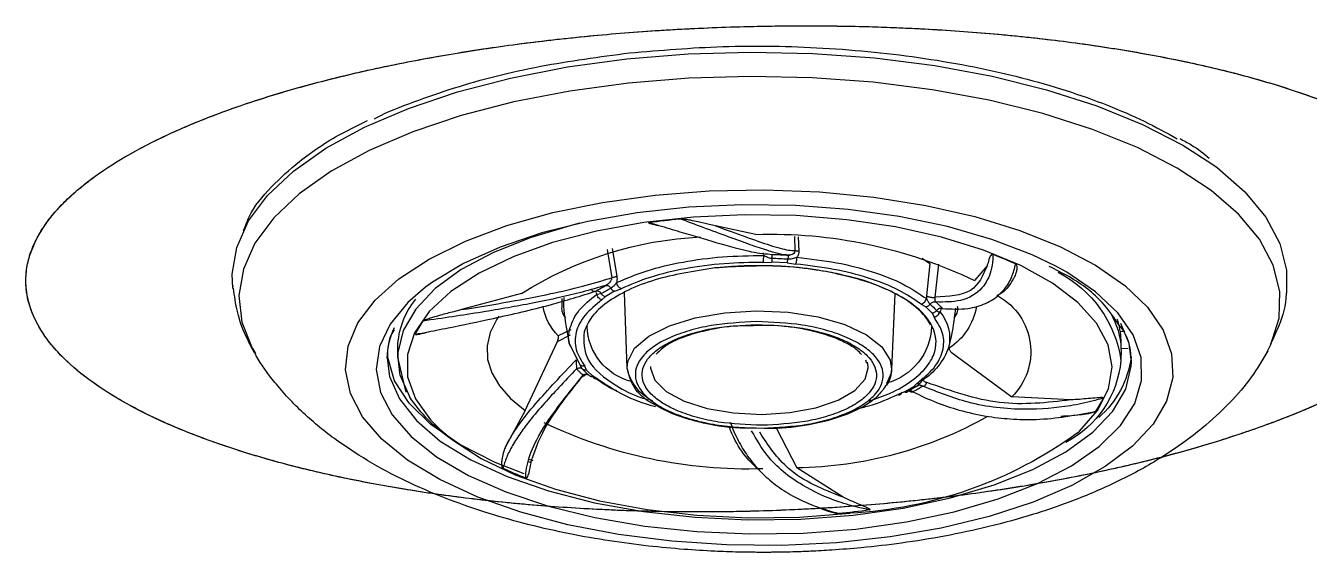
# Model space of a CAD drawing. Extents: x 956 to 1028, y 499 to 635.
# Drawn here: x 975.944 to 978.375, y 580.107 to 581.106 of the extents above; entities that cross this region are included whole.
import ezdxf

# ---------------------------------------------------------------- set-up
doc = ezdxf.new("R2010")
doc.units = 0
doc.header["$MEASUREMENT"] = 0
for name, color, linetype in [('1', 4, 'Continuous'), ('BDIM_CYAN', 4, 'Continuous'), ('DIM', 3, 'Continuous')]:
    doc.layers.add(name, color=color, linetype=linetype)

# ---------------------------------------------------------------- blocks, each defined once
blk = doc.blocks.new('MINI 2IN')
at = {"layer": 'BDIM_CYAN', "color": 3}
for p, q in [((-0.0102, -0.3457), (0.0663, -0.3294)), ((0.9605, -0.3389), (0.9562, -0.3283)), ((-0.0906, -0.3502), (-0.0918, -0.3775)), ((-0.0832, -0.3498), (-0.0843, -0.3764)), ((-0.072, -0.3856), (-0.0749, -0.3851)), ((-0.0239, -0.3809), (-0.0251, -0.3857)), ((0.262, -0.3725), (0.2534, -0.4249)), ((0.2715, -0.3743), (0.2628, -0.428)), ((-0.4483, -0.4052), (-0.4245, -0.4331)), ((-0.3566, -0.4019), (-0.3566, -0.402)), ((-0.3499, -0.465), (-0.3566, -0.402)), ((-0.3256, -0.391), (-0.34, -0.4011)), ((-0.34, -0.4011), (-0.3336, -0.4624)), ((-0.0695, -0.3996), (-0.0858, -0.402)), ((-0.0695, -0.3996), (-0.0401, -0.3981)), ((-0.0248, -0.3988), (-0.0401, -0.3981)), ((-0.2735, -0.4586), (-0.2673, -0.6014)), ((0.2337, -0.5991), (0.2386, -0.4558)), ((0.2578, -0.4536), (0.245, -0.4487)), ((0.2578, -0.4536), (0.2753, -0.4638)), ((0.2911, -0.4591), (0.2826, -0.4581)), ((0.2927, -0.455), (0.2911, -0.4591)), ((0.2956, -0.4541), (0.2957, -0.4542)), ((0.4336, -0.4577), (0.5473, -0.4884)), ((0.9804, -0.4481), (0.9801, -0.4431)), ((-0.3443, -0.495), (-0.3324, -0.4833)), ((-0.3336, -0.4624), (-0.3333, -0.4675)), ((-0.3232, -0.478), (-0.3324, -0.4833)), ((0.2813, -0.4699), (0.2753, -0.4638)), ((0.3576, -0.467), (0.3573, -0.4809)), ((-0.3443, -0.495), (-0.3478, -0.5023)), ((-0.7092, -0.5299), (-0.7002, -0.5304)), ((0.3404, -0.5266), (0.364, -0.5383)), ((-0.7016, -0.5467), (-0.7019, -0.563)), ((0.3246, -0.5891), (0.3411, -0.5568)), ((0.3657, -0.5486), (0.3412, -0.5362)), ((0.4268, -0.6799), (0.3657, -0.5486)), ((0.9392, -0.5704), (0.9463, -0.5575)), ((-0.7155, -0.5623), (-0.7019, -0.563)), ((-0.7019, -0.563), (-0.702, -0.5661)), ((-0.702, -0.5661), (-0.7019, -0.5848)), ((-0.3805, -0.5688), (-0.4952, -0.6535)), ((0.6605, -0.6105), (0.6682, -0.5786)), ((0.6682, -0.5784), (0.6648, -0.6085)), ((0.6682, -0.5784), (0.6681, -0.5597)), ((-0.2203, -0.5904), (-0.2183, -0.5843)), ((0.3103, -0.603), (0.2984, -0.6147)), ((0.3103, -0.603), (0.3138, -0.5958)), ((0.3227, -0.5931), (0.3211, -0.5965)), ((0.3228, -0.5931), (0.3221, -0.5934)), ((-0.3153, -0.6282), (-0.3093, -0.6342)), ((0.2891, -0.62), (0.2984, -0.6147)), ((0.6523, -0.6452), (0.6605, -0.6105)), ((-0.6071, -0.6597), (-0.4952, -0.6535)), ((-0.2918, -0.6444), (-0.3093, -0.6342)), ((-0.3012, -0.6424), (-0.3013, -0.6419)), ((-0.2987, -0.6433), (-0.2922, -0.6447)), ((-0.2918, -0.6444), (-0.279, -0.6493)), ((0.4268, -0.6799), (0.4641, -0.7484)), ((-0.0495, -0.7137), (-0.0876, -0.7884)), ((-0.0262, -0.7136), (-0.0078, -0.7134)), ((0.4114, -0.7751), (0.419, -0.7728)), ((0.421, -0.7765), (0.4154, -0.7783)), ((-0.1754, -0.8441), (-0.0876, -0.7884))]:
    blk.add_line(p, q, dxfattribs=at)
at = {"layer": 'BDIM_CYAN', "color": 3, "flags": 128}
for points in [[(0.2342, -0.0129), (0.118, -0.0035), (0, 0), (-0.1183, -0.0026), (-0.2352, -0.0111), (-0.349, -0.0256), (-0.4581, -0.0457), (-0.5611, -0.0713), (-0.6565, -0.1018), (-0.7428, -0.137), (-0.819, -0.1763), (-0.8743, -0.212)], [(0.9804, -0.4477), (0.9816, -0.4211), (0.9731, -0.3703), (0.9508, -0.3203), (0.9148, -0.2719), (0.8658, -0.2257), (0.8044, -0.1824), (0.7314, -0.1426), (0.6479, -0.1067), (0.5551, -0.0755), (0.4543, -0.0492), (0.3468, -0.0282), (0.2342, -0.0129)], [(-0.9763, -0.5737), (-0.986, -0.5543), (-1.0013, -0.5045), (-1.0027, -0.4542), (-0.9902, -0.4042), (-0.9642, -0.355), (-0.9248, -0.3075), (-0.8727, -0.2623), (-0.8086, -0.22), (-0.7334, -0.1812), (-0.6481, -0.1465), (-0.554, -0.1163), (-0.4523, -0.0911), (-0.3445, -0.0713), (-0.2322, -0.057), (-0.1168, -0.0485), (0, -0.046), (0.1165, -0.0494), (0.2311, -0.0587)], [(0.2311, -0.0587), (0.3423, -0.0738), (0.4484, -0.0945), (0.548, -0.1205), (0.6396, -0.1514), (0.722, -0.1867), (0.794, -0.2261), (0.8547, -0.2688), (0.9031, -0.3144), (0.9386, -0.3622), (0.9606, -0.4115), (0.969, -0.4617), (0.9634, -0.5119), (0.9442, -0.5616), (0.9406, -0.568)], [(-0.8743, -0.212), (-0.884, -0.2191), (-0.9368, -0.2649), (-0.9766, -0.3131), (-1.0031, -0.3628), (-1.0156, -0.4135), (-1.0153, -0.4569)], [(0.1808, -0.2711), (0.0779, -0.2631), (-0.0267, -0.261), (-0.1311, -0.265), (-0.2335, -0.2749), (-0.332, -0.2906), (-0.4249, -0.3118), (-0.5105, -0.3381), (-0.5872, -0.3691), (-0.6538, -0.4041), (-0.7091, -0.4426), (-0.752, -0.4839), (-0.7817, -0.5273), (-0.7978, -0.5719), (-0.8, -0.617), (-0.7882, -0.6617), (-0.7626, -0.7053), (-0.7237, -0.747), (-0.6722, -0.7861), (-0.609, -0.8218), (-0.5353, -0.8535), (-0.4523, -0.8807), (-0.3615, -0.9028), (-0.2645, -0.9195), (-0.1632, -0.9305), (-0.0592, -0.9356), (0.0455, -0.9346), (0.1491, -0.9276), (0.2498, -0.9148), (0.3457, -0.8963), (0.4351, -0.8725), (0.5165, -0.8438), (0.5883, -0.8107), (0.6494, -0.7739), (0.6986, -0.7339), (0.735, -0.6915), (0.7579, -0.6474), (0.7671, -0.6025), (0.7623, -0.5574), (0.7435, -0.5132), (0.7112, -0.4704), (0.666, -0.4299), (0.6085, -0.3925), (0.5399, -0.3587), (0.4613, -0.3291), (0.3742, -0.3044), (0.2801, -0.285), (0.1808, -0.2711)], [(-0.5787, -0.4062), (-0.5335, -0.3843), (-0.4575, -0.3552), (-0.373, -0.3309), (-0.2816, -0.3118), (-0.185, -0.2984), (-0.0851, -0.2909), (0.0161, -0.2895), (0.1166, -0.2941), (0.2146, -0.3047), (0.308, -0.3211), (0.3952, -0.3429), (0.4743, -0.3698), (0.5439, -0.4012), (0.6025, -0.4365), (0.6154, -0.4459)], [(-0.6191, -0.7226), (-0.6232, -0.7189), (-0.6576, -0.6797), (-0.6783, -0.6388), (-0.685, -0.5969), (-0.6774, -0.555), (-0.6557, -0.514), (-0.6204, -0.4747), (-0.5722, -0.438), (-0.5122, -0.4047), (-0.4416, -0.3754), (-0.362, -0.3509), (-0.275, -0.3315), (-0.1825, -0.3178), (-0.0865, -0.31), (0.011, -0.3083), (0.1079, -0.3128), (0.2021, -0.3233), (0.2917, -0.3395), (0.3747, -0.3613), (0.4494, -0.388), (0.5141, -0.4192), (0.5676, -0.4541), (0.6085, -0.492), (0.6362, -0.5322), (0.6499, -0.5737), (0.6494, -0.6157), (0.6347, -0.6573), (0.6061, -0.6975), (0.5892, -0.7147)], [(0.324, -0.3246), (0.3355, -0.3274), (0.4155, -0.3513), (0.4867, -0.3798), (0.5477, -0.4125), (0.5972, -0.4486), (0.6342, -0.4874), (0.6579, -0.5281), (0.6679, -0.5699), (0.6682, -0.5784)], [(-0.1996, -0.9045), (-0.2955, -0.891), (-0.386, -0.8718), (-0.4694, -0.8474), (-0.5439, -0.8182), (-0.6081, -0.7848), (-0.6609, -0.7478), (-0.7011, -0.708), (-0.728, -0.6661), (-0.7411, -0.6229), (-0.74, -0.5793), (-0.7249, -0.5362), (-0.696, -0.4943), (-0.6539, -0.4545), (-0.5993, -0.4176), (-0.5787, -0.4062)], [(0.6154, -0.4459), (0.6491, -0.475), (0.6827, -0.516), (0.7028, -0.5586), (0.7088, -0.6021), (0.7007, -0.6455), (0.6786, -0.6881), (0.643, -0.729), (0.5946, -0.7675), (0.5342, -0.8027), (0.4632, -0.834), (0.3827, -0.8608), (0.2946, -0.8825), (0.2003, -0.8988), (0.1018, -0.9092), (0.0011, -0.9137), (-0.1001, -0.9121), (-0.1996, -0.9045)], [(0.3535, -0.4838), (0.3538, -0.4784), (0.3527, -0.4651)], [(0.2337, -0.5991), (0.2325, -0.587), (0.2194, -0.5616), (0.1926, -0.5385), (0.1535, -0.5188), (0.1046, -0.5037), (0.0486, -0.4942), (-0.0111, -0.4907), (-0.0712, -0.4934), (-0.1282, -0.5023), (-0.1786, -0.5168), (-0.2197, -0.536), (-0.249, -0.5589), (-0.2647, -0.584), (-0.2673, -0.6014)], [(0.4765, -0.5006), (0.4806, -0.5066), (0.4932, -0.5316), (0.499, -0.5571), (0.498, -0.5827), (0.4901, -0.6081), (0.4755, -0.633), (0.4543, -0.6571), (0.4268, -0.6799)], [(-0.7216, -0.5871), (-0.7172, -0.5526), (-0.7016, -0.5148)], [(0.6879, -0.5806), (0.6835, -0.6151), (0.6651, -0.6577), (0.6329, -0.6988), (0.5875, -0.7376), (0.5298, -0.7732), (0.4609, -0.805), (0.3823, -0.8323), (0.2956, -0.8545), (0.2025, -0.8713), (0.105, -0.8821), (0.0049, -0.8869), (-0.0955, -0.8856), (-0.1944, -0.8781), (-0.2896, -0.8646), (-0.3793, -0.8453), (-0.4616, -0.8208), (-0.5349, -0.7914), (-0.5976, -0.7578), (-0.6485, -0.7207), (-0.6866, -0.6808), (-0.711, -0.6389), (-0.7212, -0.5959), (-0.7216, -0.5871)], [(0.4288, -0.7997), (0.4836, -0.7781), (0.5505, -0.7442), (0.6052, -0.7065), (0.6468, -0.6659), (0.6742, -0.6231), (0.6869, -0.5792), (0.6875, -0.5719)], [(-0.2673, -0.6014), (-0.2661, -0.61), (-0.2578, -0.6288)], [(-0.223, -0.5985), (-0.223, -0.597), (-0.2215, -0.5882)], [(0.1894, -0.5965), (0.1894, -0.5995), (0.1812, -0.6224), (0.1595, -0.6437), (0.1257, -0.6619), (0.0823, -0.6757), (0.0321, -0.6843), (-0.0214, -0.687), (-0.0746, -0.6837), (-0.1239, -0.6745), (-0.1659, -0.6601), (-0.1977, -0.6416), (-0.2171, -0.62), (-0.223, -0.5985)], [(0.6648, -0.6085), (0.6639, -0.612), (0.6461, -0.6534)], [(0.5892, -0.7147), (0.5643, -0.7356), (0.51, -0.7707), (0.4446, -0.8021), (0.3693, -0.8291), (0.2858, -0.8511), (0.1958, -0.8677), (0.1013, -0.8784), (0.0043, -0.8832), (-0.0932, -0.8818), (-0.189, -0.8743)]]:
    blk.add_lwpolyline(points, dxfattribs=at)
at = {"layer": 'BDIM_CYAN', "color": 3}
for centre, radius, start, end in [((-0.0007, -1.7166), 1.4069, 82.1214, 84.5063), ((-0.0392, -1.2344), 0.8891, 88.1322, 115.6833), ((0.0602, -1.0495), 0.6998, 57.7508, 87.181), ((-0.1979, -1.0605), 0.7258, 111.1105, 114.8186), ((-0.0142, -1.2357), 0.8525, 91.838, 93.9301), ((-0.0142, -1.216), 0.8256, 91.838, 93.9301), ((-0.4798, -0.6171), 0.2245, 117.3099, 171.7189), ((0.1386, -0.6837), 0.2677, 57.4654, 61.8992), ((0.1437, -0.6862), 0.2764, 57.4654, 61.8992), ((-0.4109, -0.5678), 0.1202, 119.306, 225.4849), ((-0.313, -0.4633), 0.1167, 190.1277, 236.7176), ((-0.2482, -0.5914), 0.1561, 131.136, 137.6268), ((-0.2409, -0.5919), 0.1511, 131.136, 137.6268), ((0.2916, -0.4655), 0.1027, 314.8561, 350.7483), ((0.5164, -0.5645), 0.1518, 1.8135, 39.1893), ((-0.5598, -0.5675), 0.1422, 149.6293, 178.1601), ((-0.5682, -0.5498), 0.1334, 160.7338, 178.6653), ((-0.3028, -0.542), 0.0746, 138.5277, 194.1301), ((0.477, -0.6117), 0.1753, 25.9015, 35.466), ((-0.2287, -0.517), 0.1144, 181.5651, 255.5203), ((0.1975, -0.5164), 0.112, 284.8336, 358.1142), ((0.5471, -0.5823), 0.1408, 0.716, 25.1961), ((-0.5369, -0.5534), 0.1861, 187.7313, 228.704), ((-0.2627, -0.5213), 0.119, 199.0793, 238.3342), ((-0.507, -0.5667), 0.1957, 185.2777, 242.4136), ((0.1467, -0.5816), 0.0888, 295.3042, 348.6126), ((0.2102, -0.5022), 0.1465, 312.8315, 317.6849), ((0.2141, -0.4953), 0.1561, 311.1369, 317.6263), ((0.198, -0.4893), 0.1642, 311.2498, 312.894), ((-0.5106, -0.5795), 0.1753, 205.9015, 215.466), ((-0.1777, -0.4006), 0.2764, 237.4654, 241.8992), ((-0.1727, -0.4071), 0.2677, 237.4654, 241.8992), ((0.3995, -0.4895), 0.2961, 304.0794, 326.3967), ((-0.0787, -0.0343), 0.7541, 240.5589, 269.3221), ((0.0054, 0.0984), 0.8891, 268.1322, 295.6833), ((-0.1478, -0.0721), 0.8033, 234.0746, 267.0571), ((0.1644, -0.1307), 0.7257, 291.1104, 294.819), ((-0.0329, 0.5253), 1.4069, 262.1214, 264.5065)]:
    blk.add_arc(centre, radius, start, end, dxfattribs=at)
for points, knots in [([(0.2291, -0.0014), (0.1705, 0.0035), (0.0498, 0.0137), (-0.1076, 0.0106), (-0.235, 0.0007), (-0.3634, -0.0154), (-0.5171, -0.046), (-0.6528, -0.0897), (-0.7475, -0.1305), (-0.788, -0.1531), (-0.8083, -0.1644)], [0, 0, 0, 0, 0.1532463, 0.3156719, 0.4003608, 0.4850674, 0.6578359, 0.8306045, 0.9152934, 1, 1, 1, 1]), ([(0.7121, -0.1268), (0.7106, -0.1259), (0.6898, -0.1137), (0.6376, -0.0943), (0.5388, -0.0591), (0.4034, -0.0247), (0.2861, -0.009), (0.2291, -0.0014)], [0, 0, 0, 0, 0.01298, 0.185306, 0.357668, 0.688173, 1, 1, 1, 1]), ([(0.9562, -0.3283), (0.9541, -0.3229), (0.9446, -0.2977), (0.9103, -0.2567), (0.8528, -0.2037), (0.7911, -0.1615), (0.7422, -0.1381), (0.7252, -0.13)], [0, 0, 0, 0, 0.071102, 0.331617, 0.569257, 0.850607, 1, 1, 1, 1]), ([(-0.8132, -0.1639), (-0.8206, -0.1677), (-0.8423, -0.1791), (-0.8583, -0.1923), (-0.8689, -0.2009)], [0, 0, 0, 0, 0.34367, 1, 1, 1, 1]), ([(0.0663, -0.3294), (0.0702, -0.3285), (0.0807, -0.326), (0.0966, -0.3225), (0.1117, -0.3193), (0.1228, -0.3174), (0.1296, -0.316), (0.1336, -0.3161), (0.134, -0.3161)], [0, 0, 0, 0, 0.191782, 0.518998, 0.728969, 0.85611, 0.98384, 1, 1, 1, 1]), ([(0.0663, -0.3294), (0.0464, -0.3367), (0.0069, -0.3511), (-0.0317, -0.3648), (-0.0567, -0.3722), (-0.0725, -0.3759), (-0.0804, -0.3762), (-0.0843, -0.3764)], [0, 0, 0, 0, 0.284599, 0.565427, 0.713522, 0.857932, 1, 1, 1, 1]), ([(-0.0726, -0.3852), (-0.067, -0.3846), (-0.0561, -0.3835), (-0.032, -0.3765), (-0.0003, -0.3656), (0.0409, -0.3505), (0.0863, -0.3337), (0.1189, -0.3217), (0.134, -0.3161)], [0, 0, 0, 0, 0.154219, 0.301464, 0.47799, 0.661716, 0.843633, 1, 1, 1, 1]), ([(0.1922, -0.323), (0.1914, -0.3232), (0.1894, -0.3238), (0.1832, -0.3257), (0.1641, -0.3315), (0.1216, -0.3444), (0.0583, -0.3631), (-0.0027, -0.3802), (-0.0294, -0.3826), (-0.0415, -0.3836)], [0, 0, 0, 0, 0.007324, 0.019564, 0.058649, 0.192116, 0.441769, 0.746986, 1, 1, 1, 1]), ([(0.1922, -0.323), (0.1923, -0.323), (0.1925, -0.323), (0.1928, -0.3231), (0.193, -0.3232), (0.193, -0.3234), (0.1927, -0.3238), (0.1904, -0.3249), (0.183, -0.327), (0.1757, -0.3285), (0.1708, -0.3295)], [0, 0, 0, 0, 0.011819, 0.023754, 0.034559, 0.046367, 0.066558, 0.129614, 0.419573, 1, 1, 1, 1]), ([(-0.4593, -0.3835), (-0.4592, -0.3834), (-0.459, -0.3834), (-0.4587, -0.3833), (-0.4583, -0.3833), (-0.4579, -0.3834), (-0.4572, -0.3836), (-0.4556, -0.3849), (-0.4527, -0.3905), (-0.4506, -0.3977), (-0.4489, -0.4033), (-0.4483, -0.4052)], [0, 0, 0, 0, 0.0055006, 0.0110552, 0.016084, 0.0215799, 0.030977, 0.0603237, 0.1952739, 0.7306037, 1, 1, 1, 1]), ([(-0.4593, -0.3835), (-0.4593, -0.3839), (-0.4593, -0.385), (-0.4593, -0.3884), (-0.4588, -0.3988), (-0.4552, -0.4212), (-0.4395, -0.4514), (-0.4035, -0.4743), (-0.3673, -0.474), (-0.3508, -0.4739)], [0, 0, 0, 0, 0.007325, 0.019566, 0.05865, 0.192116, 0.441769, 0.746986, 1, 1, 1, 1]), ([(-0.0881, -0.389), (-0.1135, -0.392), (-0.1642, -0.398), (-0.2321, -0.4158), (-0.2912, -0.4387), (-0.3192, -0.4579), (-0.3333, -0.4675)], [0, 0, 0, 0, 0.25, 0.5, 0.75, 1, 1, 1, 1]), ([(-0.0918, -0.3775), (-0.0909, -0.3775), (-0.0892, -0.3775), (-0.087, -0.3773), (-0.0852, -0.3769), (-0.0846, -0.3766), (-0.0843, -0.3764)], [0, 0, 0, 0, 0.245337, 0.5, 0.754663, 1, 1, 1, 1]), ([(-0.0918, -0.3775), (-0.0917, -0.3794), (-0.0915, -0.3836), (-0.0893, -0.3871), (-0.0881, -0.389)], [0, 0, 0, 0, 0.459104, 1, 1, 1, 1]), ([(-0.0708, -0.3923), (-0.0738, -0.3921), (-0.0798, -0.3919), (-0.0853, -0.3899), (-0.0881, -0.389)], [0, 0, 0, 0, 0.490746, 1, 1, 1, 1]), ([(-0.0843, -0.3764), (-0.0842, -0.3771), (-0.0841, -0.3784), (-0.083, -0.3807), (-0.0807, -0.3832), (-0.0769, -0.385), (-0.074, -0.3852), (-0.0726, -0.3852)], [0, 0, 0, 0, 0.111418, 0.230072, 0.482003, 0.743082, 1, 1, 1, 1]), ([(-0.0251, -0.3857), (-0.0271, -0.3866), (-0.0305, -0.3882), (-0.0357, -0.3903), (-0.039, -0.3906), (-0.0407, -0.3907)], [0, 0, 0, 0, 0.40286, 0.687897, 1, 1, 1, 1]), ([(0.2535, -0.4372), (0.235, -0.4293), (0.1979, -0.4135), (0.1287, -0.3972), (0.0535, -0.3868), (0.0011, -0.3861), (-0.0251, -0.3857)], [0, 0, 0, 0, 0.25, 0.5, 0.75, 1, 1, 1, 1]), ([(-0.6957, -0.5139), (-0.6869, -0.5008), (-0.6665, -0.4704), (-0.6204, -0.4336), (-0.5785, -0.4127), (-0.5656, -0.4063)], [0, 0, 0, 0, 0.34174, 0.798412, 1, 1, 1, 1]), ([(-0.4977, -0.4304), (-0.4988, -0.4288), (-0.5017, -0.4245), (-0.5042, -0.4177), (-0.5054, -0.4111), (-0.5049, -0.4064), (-0.5049, -0.4033), (-0.5028, -0.402), (-0.5026, -0.4018)], [0, 0, 0, 0, 0.191797, 0.519052, 0.729035, 0.856173, 0.983899, 1, 1, 1, 1]), ([(-0.3635, -0.4862), (-0.3802, -0.4872), (-0.4037, -0.4886), (-0.4297, -0.4827), (-0.4455, -0.477), (-0.4637, -0.4671), (-0.4815, -0.451), (-0.4957, -0.4281), (-0.5004, -0.4103), (-0.5026, -0.4018)], [0, 0, 0, 0, 0.229238, 0.322198, 0.414546, 0.50635, 0.67863, 0.847274, 1, 1, 1, 1]), ([(-0.4483, -0.4052), (-0.4405, -0.4235), (-0.4248, -0.4606), (-0.375, -0.4635), (-0.3499, -0.465)], [0, 0, 0, 0, 0.495173, 1, 1, 1, 1]), ([(-0.3232, -0.478), (-0.3098, -0.4688), (-0.2826, -0.4502), (-0.2253, -0.4279), (-0.1592, -0.4107), (-0.1101, -0.4049), (-0.0858, -0.402)], [0, 0, 0, 0, 0.2470114, 0.5, 0.7529886, 1, 1, 1, 1]), ([(-0.1734, -0.4228), (-0.1571, -0.4193), (-0.1206, -0.4113), (-0.0387, -0.403), (0.0255, -0.4068), (0.0673, -0.4093)], [0, 0, 0, 0, 0.220848, 0.4935038, 1, 1, 1, 1]), ([(-0.1734, -0.4227), (-0.1716, -0.4222), (-0.1576, -0.4184), (-0.1319, -0.4142), (-0.1007, -0.4098), (-0.0771, -0.4076), (-0.06, -0.4064), (-0.0477, -0.4058), (-0.0341, -0.4053), (-0.0245, -0.4052), (-0.0177, -0.4051)], [0, 0, 0, 0, 0.040062, 0.30443, 0.501937, 0.645566, 0.748575, 0.821934, 0.873992, 1, 1, 1, 1]), ([(-0.0248, -0.3988), (0.0002, -0.3992), (0.051, -0.3998), (0.1241, -0.4099), (0.1914, -0.4258), (0.2272, -0.4411), (0.245, -0.4487)], [0, 0, 0, 0, 0.247011, 0.5, 0.752989, 1, 1, 1, 1]), ([(-0.0177, -0.4051), (-0.0096, -0.4052), (0.0058, -0.4053), (0.0309, -0.4063), (0.0477, -0.4077), (0.0572, -0.4086)], [0, 0, 0, 0, 0.321146, 0.61203, 1, 1, 1, 1]), ([(0.0673, -0.4093), (0.1069, -0.4156), (0.1678, -0.4252), (0.2328, -0.4508), (0.2735, -0.4745), (0.3029, -0.5014), (0.3111, -0.5207), (0.3151, -0.5302)], [0, 0, 0, 0, 0.3148498, 0.4843389, 0.6574249, 0.8305108, 1, 1, 1, 1]), ([(-0.4977, -0.4304), (-0.4917, -0.4405), (-0.484, -0.4534), (-0.4697, -0.4605), (-0.4666, -0.4621)], [0, 0, 0, 0, 0.785149, 1, 1, 1, 1]), ([(-0.2249, -0.662), (-0.2387, -0.6572), (-0.2702, -0.646), (-0.3075, -0.6235), (-0.3363, -0.5967), (-0.3557, -0.5599), (-0.3486, -0.5132), (-0.3021, -0.4705), (-0.2428, -0.4426), (-0.2032, -0.4286), (-0.1778, -0.4237), (-0.1734, -0.4228)], [0, 0, 0, 0, 0.081146, 0.185521, 0.289897, 0.392103, 0.581966, 0.771829, 0.874035, 0.978411, 1, 1, 1, 1]), ([(-0.3414, -0.5176), (-0.3392, -0.5136), (-0.334, -0.5042), (-0.3191, -0.488), (-0.2957, -0.4697), (-0.2618, -0.4509), (-0.2195, -0.4342), (-0.1873, -0.4262), (-0.1734, -0.4227)], [0, 0, 0, 0, 0.112803, 0.270618, 0.415988, 0.619279, 0.835157, 1, 1, 1, 1]), ([(0.2534, -0.4249), (0.2531, -0.4267), (0.2524, -0.4307), (0.2531, -0.435), (0.2535, -0.4372)], [0, 0, 0, 0, 0.459354, 1, 1, 1, 1]), ([(0.2534, -0.4249), (0.254, -0.4252), (0.2552, -0.426), (0.2577, -0.4269), (0.2603, -0.4276), (0.262, -0.4278), (0.2628, -0.428)], [0, 0, 0, 0, 0.245337, 0.5, 0.754663, 1, 1, 1, 1]), ([(0.2647, -0.4476), (0.2625, -0.446), (0.2586, -0.4432), (0.2551, -0.439), (0.2535, -0.4372)], [0, 0, 0, 0, 0.571403, 1, 1, 1, 1]), ([(0.5473, -0.4884), (0.5168, -0.4835), (0.4609, -0.4744), (0.3832, -0.4595), (0.3183, -0.4447), (0.2811, -0.4335), (0.2628, -0.428)], [0, 0, 0, 0, 0.317509, 0.5834805, 0.7948327, 1, 1, 1, 1]), ([(0.2628, -0.428), (0.2629, -0.4286), (0.263, -0.43), (0.2641, -0.4329), (0.2663, -0.4364), (0.2698, -0.4401), (0.2725, -0.4416), (0.2739, -0.4424)], [0, 0, 0, 0, 0.111469, 0.230184, 0.482261, 0.743373, 1, 1, 1, 1]), ([(-1.0151, -0.4569), (-1.0151, -0.4574), (-1.0145, -0.4791), (-1.0048, -0.5129), (-0.9903, -0.5432), (-0.9848, -0.5545)], [0, 0, 0, 0, 0.016619, 0.632672, 1, 1, 1, 1]), ([(0.2739, -0.4424), (0.2887, -0.4467), (0.3172, -0.4551), (0.364, -0.4662), (0.4111, -0.476), (0.4602, -0.485), (0.5307, -0.4969), (0.583, -0.5046), (0.6198, -0.51)], [0, 0, 0, 0, 0.135552, 0.260798, 0.405842, 0.535564, 0.673856, 1, 1, 1, 1]), ([(0.2826, -0.4581), (0.2833, -0.4572), (0.2847, -0.4554), (0.2874, -0.4537), (0.29, -0.4529), (0.2916, -0.4531), (0.2923, -0.4532)], [0, 0, 0, 0, 0.266689, 0.531115, 0.778754, 1, 1, 1, 1]), ([(0.3411, -0.5568), (0.3412, -0.5566), (0.347, -0.5453), (0.3427, -0.5222), (0.3279, -0.489), (0.3034, -0.469), (0.2911, -0.4591)], [0, 0, 0, 0, 0.0073413, 0.3382277, 0.6691139, 1, 1, 1, 1]), ([(0.2923, -0.4532), (0.2932, -0.4536), (0.2949, -0.4543), (0.2971, -0.4543), (0.2984, -0.4537), (0.2991, -0.4529), (0.2996, -0.4518), (0.2997, -0.451), (0.2998, -0.4506)], [0, 0, 0, 0, 0.277554, 0.532524, 0.651828, 0.767234, 0.882133, 1, 1, 1, 1]), ([(0.6347, -0.5351), (0.6339, -0.535), (0.6319, -0.5346), (0.6257, -0.5334), (0.6061, -0.5296), (0.56, -0.5205), (0.481, -0.5039), (0.384, -0.4819), (0.3209, -0.4621), (0.2923, -0.4532)], [0, 0, 0, 0, 0.007325, 0.019566, 0.058651, 0.192116, 0.441769, 0.746986, 1, 1, 1, 1]), ([(0.9372, -0.5716), (0.9422, -0.5634), (0.9574, -0.5386), (0.9726, -0.4968), (0.9774, -0.4625), (0.9794, -0.4475)], [0, 0, 0, 0, 0.216024, 0.657932, 1, 1, 1, 1]), ([(-0.386, -0.5047), (-0.3888, -0.5004), (-0.3936, -0.493), (-0.3927, -0.4854), (-0.3923, -0.4823)], [0, 0, 0, 0, 0.583848, 1, 1, 1, 1]), ([(-0.3883, -0.4855), (-0.3876, -0.4917), (-0.3851, -0.515), (-0.3804, -0.5408), (-0.3753, -0.5598), (-0.3747, -0.5619)], [0, 0, 0, 0, 0.242973, 0.91555, 1, 1, 1, 1]), ([(-0.3639, -0.4862), (-0.3639, -0.4865), (-0.3637, -0.4872), (-0.3636, -0.4866), (-0.3635, -0.4862)], [0, 0, 0, 0, 0.436642, 1, 1, 1, 1]), ([(-0.3622, -0.4829), (-0.3618, -0.4847), (-0.361, -0.4886), (-0.3595, -0.4912), (-0.3587, -0.4926)], [0, 0, 0, 0, 0.459352, 1, 1, 1, 1]), ([(-0.3508, -0.4739), (-0.3507, -0.4735), (-0.3504, -0.4727), (-0.3501, -0.4709), (-0.35, -0.4692), (-0.3499, -0.4678), (-0.3499, -0.4663), (-0.3499, -0.4654), (-0.3499, -0.465)], [0, 0, 0, 0, 0.277558, 0.532524, 0.651825, 0.767232, 0.882131, 1, 1, 1, 1]), ([(-0.3403, -0.4781), (-0.3411, -0.4772), (-0.3426, -0.4755), (-0.3455, -0.474), (-0.3484, -0.4734), (-0.3501, -0.4737), (-0.3508, -0.4739)], [0, 0, 0, 0, 0.266689, 0.531115, 0.778754, 1, 1, 1, 1]), ([(-0.3336, -0.4624), (-0.334, -0.4626), (-0.3349, -0.4631), (-0.3367, -0.4637), (-0.339, -0.4643), (-0.3416, -0.4648), (-0.3442, -0.4651), (-0.3465, -0.4652), (-0.3485, -0.4652), (-0.3494, -0.465), (-0.3499, -0.465)], [0, 0, 0, 0, 0.112211, 0.235183, 0.366441, 0.502102, 0.637431, 0.767756, 0.88937, 1, 1, 1, 1]), ([(-0.3333, -0.4675), (-0.3338, -0.4684), (-0.3345, -0.4695), (-0.3355, -0.4716), (-0.3367, -0.4737), (-0.3384, -0.4762), (-0.3397, -0.4775), (-0.3403, -0.4781)], [0, 0, 0, 0, 0.224307, 0.303573, 0.473827, 0.745729, 1, 1, 1, 1]), ([(-0.3403, -0.4781), (-0.3398, -0.4788), (-0.3387, -0.4801), (-0.3367, -0.4816), (-0.3345, -0.4828), (-0.3331, -0.4831), (-0.3324, -0.4833)], [0, 0, 0, 0, 0.257259, 0.51339, 0.762603, 1, 1, 1, 1]), ([(0.2813, -0.4699), (0.293, -0.4794), (0.3166, -0.4986), (0.3324, -0.531), (0.3335, -0.5641), (0.3203, -0.5853), (0.3138, -0.5958)], [0, 0, 0, 0, 0.247011, 0.5, 0.752989, 1, 1, 1, 1]), ([(0.3408, -0.5586), (0.3424, -0.552), (0.3487, -0.5267), (0.3516, -0.501), (0.3537, -0.4821)], [0, 0, 0, 0, 0.260465, 1, 1, 1, 1]), ([(0.3573, -0.4809), (0.3576, -0.4843), (0.3584, -0.4922), (0.3533, -0.4997), (0.3505, -0.5039)], [0, 0, 0, 0, 0.446283, 1, 1, 1, 1]), ([(-0.3153, -0.6282), (-0.327, -0.6187), (-0.3506, -0.5994), (-0.3664, -0.567), (-0.3675, -0.5339), (-0.3543, -0.5127), (-0.3478, -0.5023)], [0, 0, 0, 0, 0.247012, 0.5, 0.752988, 1, 1, 1, 1]), ([(-0.3525, -0.4901), (-0.3538, -0.491), (-0.3559, -0.4927), (-0.3579, -0.4926), (-0.3587, -0.4926)], [0, 0, 0, 0, 0.571404, 1, 1, 1, 1]), ([(0.5473, -0.4884), (0.5522, -0.4897), (0.5657, -0.4932), (0.5841, -0.4981), (0.6003, -0.5028), (0.6099, -0.5058), (0.6154, -0.5077), (0.6181, -0.5089), (0.6194, -0.5096), (0.6197, -0.5099), (0.6198, -0.51)], [0, 0, 0, 0, 0.191797, 0.519572, 0.729704, 0.856737, 0.930022, 0.970712, 0.992634, 1, 1, 1, 1]), ([(-0.7216, -0.587), (-0.7205, -0.5677), (-0.7193, -0.5431), (-0.6998, -0.519), (-0.6957, -0.5139)], [0, 0, 0, 0, 0.785687, 1, 1, 1, 1]), ([(-0.022, -0.7133), (-0.0515, -0.7117), (-0.0968, -0.7094), (-0.1508, -0.6965), (-0.1876, -0.6832), (-0.2173, -0.6668), (-0.2444, -0.6431), (-0.2571, -0.6108), (-0.241, -0.5786), (-0.2114, -0.5552), (-0.1801, -0.5392), (-0.1419, -0.5264), (-0.0865, -0.5141), (-0.041, -0.5123), (-0.0114, -0.5112)], [0, 0, 0, 0, 0.119728, 0.18418, 0.25, 0.31582, 0.380272, 0.5, 0.619728, 0.68418, 0.75, 0.81582, 0.880272, 1, 1, 1, 1]), ([(-0.0117, -0.5167), (-0.0397, -0.5178), (-0.0827, -0.5195), (-0.135, -0.5311), (-0.1712, -0.5432), (-0.2008, -0.5584), (-0.2288, -0.5804), (-0.244, -0.6109), (-0.232, -0.6414), (-0.2063, -0.6638), (-0.1783, -0.6793), (-0.1435, -0.6919), (-0.0924, -0.7041), (-0.0496, -0.7063), (-0.0217, -0.7077)], [0, 0, 0, 0, 0.119728, 0.18418, 0.25, 0.31582, 0.380272, 0.5, 0.619728, 0.68418, 0.75, 0.81582, 0.880272, 1, 1, 1, 1]), ([(-0.2101, -0.5735), (-0.2077, -0.5707), (-0.2011, -0.563), (-0.1818, -0.5515), (-0.1488, -0.5369), (-0.1001, -0.5242), (-0.0459, -0.5174), (-0.0132, -0.5186), (-0.0015, -0.519)], [0, 0, 0, 0, 0.091323, 0.249204, 0.391299, 0.637461, 0.870614, 1, 1, 1, 1]), ([(-0.0114, -0.5112), (0.018, -0.5127), (0.0633, -0.515), (0.1174, -0.528), (0.1542, -0.5412), (0.1839, -0.5576), (0.211, -0.5813), (0.2237, -0.6136), (0.2076, -0.6458), (0.178, -0.6692), (0.1467, -0.6852), (0.1084, -0.698), (0.0531, -0.7103), (0.0076, -0.7121), (-0.022, -0.7133)], [0, 0, 0, 0, 0.119728, 0.18418, 0.25, 0.31582, 0.380272, 0.5, 0.619728, 0.68418, 0.75, 0.81582, 0.880272, 1, 1, 1, 1]), ([(-0.0217, -0.7077), (0.0063, -0.7066), (0.0493, -0.7049), (0.1016, -0.6933), (0.1378, -0.6812), (0.1674, -0.6661), (0.1954, -0.644), (0.2106, -0.6136), (0.1986, -0.583), (0.1729, -0.5606), (0.1449, -0.5451), (0.11, -0.5325), (0.059, -0.5203), (0.0161, -0.5181), (-0.0117, -0.5167)], [0, 0, 0, 0, 0.119728, 0.18418, 0.25, 0.31582, 0.380272, 0.5, 0.619728, 0.68418, 0.75, 0.81582, 0.880272, 1, 1, 1, 1]), ([(-0.0015, -0.519), (0.007, -0.5191), (0.0392, -0.5191), (0.0838, -0.5272), (0.1275, -0.54), (0.1596, -0.5546), (0.1722, -0.5666), (0.1786, -0.5728)], [0, 0, 0, 0, 0.1035, 0.392673, 0.575575, 0.782789, 1, 1, 1, 1]), ([(0.3151, -0.5302), (0.3158, -0.5484), (0.3171, -0.5849), (0.2668, -0.627), (0.2218, -0.6507), (0.1986, -0.6579), (0.1939, -0.6593)], [0, 0, 0, 0, 0.373476, 0.746951, 0.948, 1, 1, 1, 1]), ([(0.3095, -0.52), (0.3096, -0.5204), (0.3097, -0.5209), (0.3093, -0.5193), (0.3093, -0.5192)], [0, 0, 0, 0, 0.923749, 1, 1, 1, 1]), ([(0.6347, -0.5351), (0.6347, -0.5352), (0.6348, -0.5353), (0.6347, -0.5354), (0.6345, -0.5355), (0.6341, -0.5356), (0.6331, -0.5356), (0.6292, -0.5352), (0.6213, -0.5336), (0.6144, -0.5316), (0.6102, -0.5303)], [0, 0, 0, 0, 0.013705, 0.027544, 0.040073, 0.053766, 0.077179, 0.150296, 0.486525, 1, 1, 1, 1]), ([(0.6752, -0.5269), (0.6752, -0.5269), (0.6872, -0.5444), (0.6875, -0.5625), (0.6879, -0.5807)], [0, 0, 0, 0, 0.000935, 1, 1, 1, 1]), ([(0.3657, -0.5486), (0.3651, -0.5472), (0.3637, -0.5444), (0.3632, -0.541), (0.3635, -0.5391), (0.3639, -0.5385), (0.364, -0.5383)], [0, 0, 0, 0, 0.355757, 0.72292, 0.91627, 1, 1, 1, 1]), ([(-0.9802, -0.5665), (-0.9703, -0.5833), (-0.9505, -0.6169), (-0.9079, -0.6667), (-0.8532, -0.7174), (-0.7847, -0.7666), (-0.7056, -0.8109), (-0.6227, -0.8474), (-0.5383, -0.8769), (-0.4536, -0.9003), (-0.3698, -0.9182), (-0.2888, -0.9313), (-0.2173, -0.9396), (-0.1596, -0.9443), (-0.1179, -0.9466), (-0.088, -0.9477), (-0.0667, -0.9483), (-0.0517, -0.9485), (-0.041, -0.9486), (-0.0334, -0.9487), (-0.0251, -0.9487), (-0.0193, -0.9487), (-0.0151, -0.9487)], [0, 0, 0, 0, 0.068093, 0.135307, 0.209263, 0.298742, 0.387345, 0.47369, 0.555306, 0.633312, 0.70781, 0.777245, 0.84087, 0.886785, 0.919677, 0.943108, 0.959738, 0.971518, 0.979856, 0.985755, 0.989927, 1, 1, 1, 1]), ([(-0.377, -0.5608), (-0.3768, -0.561), (-0.3764, -0.5614), (-0.3762, -0.5624), (-0.3764, -0.5635), (-0.377, -0.5649), (-0.3783, -0.5668), (-0.3796, -0.568), (-0.3805, -0.5688)], [0, 0, 0, 0, 0.127623, 0.255996, 0.374285, 0.494115, 0.688929, 1, 1, 1, 1]), ([(-0.0151, -0.9487), (-0.0112, -0.9486), (0.0015, -0.9486), (0.0291, -0.9481), (0.0722, -0.9466), (0.1291, -0.9431), (0.1956, -0.9368), (0.2681, -0.9272), (0.3438, -0.9139), (0.4203, -0.8967), (0.4966, -0.8752), (0.5719, -0.8492), (0.6457, -0.8179), (0.7173, -0.7807), (0.7856, -0.7366), (0.8488, -0.6853), (0.8998, -0.6304), (0.9277, -0.5913), (0.9382, -0.5722), (0.9392, -0.5704)], [0, 0, 0, 0, 0.009814, 0.031348, 0.068465, 0.116638, 0.173235, 0.235738, 0.302165, 0.371399, 0.442731, 0.516509, 0.592953, 0.672038, 0.753482, 0.837013, 0.922838, 0.992767, 1, 1, 1, 1]), ([(0.3301, -0.5835), (0.3301, -0.5842), (0.3301, -0.5856), (0.33, -0.5888), (0.3299, -0.5928), (0.3297, -0.5973), (0.3295, -0.5995), (0.3294, -0.6005)], [0, 0, 0, 0, 0.111467, 0.230181, 0.482258, 0.743371, 1, 1, 1, 1]), ([(0.4641, -0.7484), (0.4569, -0.7356), (0.4429, -0.7106), (0.4092, -0.6688), (0.3713, -0.627), (0.3436, -0.5978), (0.3301, -0.5835)], [0, 0, 0, 0, 0.280747, 0.545552, 0.776817, 1, 1, 1, 1]), ([(-0.2673, -0.6015), (-0.2664, -0.6112), (-0.2653, -0.6223), (-0.2571, -0.632), (-0.256, -0.6332)], [0, 0, 0, 0, 0.872722, 1, 1, 1, 1]), ([(0.1821, -0.6681), (0.1836, -0.6674), (0.2014, -0.6586), (0.2244, -0.6352), (0.2305, -0.6116), (0.2337, -0.5991)], [0, 0, 0, 0, 0.040731, 0.49375, 1, 1, 1, 1]), ([(0.3185, -0.6008), (0.3197, -0.5989), (0.3218, -0.5957), (0.3238, -0.5911), (0.3246, -0.5891)], [0, 0, 0, 0, 0.571399, 1, 1, 1, 1]), ([(0.3294, -0.6005), (0.3408, -0.6125), (0.3621, -0.635), (0.3922, -0.6677), (0.4163, -0.6961), (0.4364, -0.7228), (0.4512, -0.746), (0.4628, -0.7689), (0.4669, -0.7825), (0.469, -0.7894)], [0, 0, 0, 0, 0.154271, 0.288952, 0.454424, 0.575072, 0.714225, 0.852753, 1, 1, 1, 1]), ([(-0.6071, -0.6597), (-0.5621, -0.6648), (-0.4712, -0.675), (-0.3799, -0.6427), (-0.3339, -0.6264)], [0, 0, 0, 0, 0.495173, 1, 1, 1, 1]), ([(-0.3268, -0.618), (-0.3265, -0.6183), (-0.3258, -0.6187), (-0.3254, -0.6197), (-0.3256, -0.6209), (-0.3264, -0.6223), (-0.3278, -0.6236), (-0.3297, -0.6247), (-0.3317, -0.6257), (-0.3332, -0.6261), (-0.3339, -0.6264)], [0, 0, 0, 0, 0.11221, 0.235183, 0.36644, 0.502102, 0.63743, 0.767756, 0.889371, 1, 1, 1, 1]), ([(-0.3264, -0.6336), (-0.3273, -0.6334), (-0.329, -0.633), (-0.3311, -0.6317), (-0.3325, -0.6302), (-0.3332, -0.629), (-0.3337, -0.6277), (-0.3338, -0.6268), (-0.3339, -0.6264)], [0, 0, 0, 0, 0.277554, 0.532524, 0.651828, 0.767234, 0.882133, 1, 1, 1, 1]), ([(-0.3166, -0.6328), (-0.3173, -0.6323), (-0.3187, -0.6313), (-0.3214, -0.6312), (-0.3241, -0.6319), (-0.3256, -0.6331), (-0.3264, -0.6336)], [0, 0, 0, 0, 0.266689, 0.531115, 0.778754, 1, 1, 1, 1]), ([(-0.3252, -0.6226), (-0.3245, -0.6234), (-0.3238, -0.6244), (-0.323, -0.6257), (-0.3223, -0.6267), (-0.3203, -0.6297), (-0.3182, -0.6315), (-0.3166, -0.6328)], [0, 0, 0, 0, 0.22908, 0.257055, 0.306679, 0.485356, 1, 1, 1, 1]), ([(0.2891, -0.62), (0.2756, -0.6291), (0.2482, -0.6475), (0.2088, -0.6647), (0.1832, -0.671), (0.1798, -0.6718)], [0, 0, 0, 0, 0.45918, 0.929471, 1, 1, 1, 1]), ([(0.2529, -0.6426), (0.2533, -0.6424), (0.2731, -0.6345), (0.2863, -0.6242), (0.2992, -0.6142)], [0, 0, 0, 0, 0.02364, 1, 1, 1, 1]), ([(0.3063, -0.6128), (0.3057, -0.6132), (0.3046, -0.6141), (0.3026, -0.6148), (0.3005, -0.615), (0.2991, -0.6148), (0.2984, -0.6147)], [0, 0, 0, 0, 0.257259, 0.51339, 0.762603, 1, 1, 1, 1]), ([(0.3063, -0.6128), (0.307, -0.6122), (0.3085, -0.6111), (0.3114, -0.6108), (0.3143, -0.6114), (0.316, -0.6124), (0.3168, -0.6129)], [0, 0, 0, 0, 0.2666892, 0.5311152, 0.7787539, 1, 1, 1, 1]), ([(0.3071, -0.6121), (0.3077, -0.6119), (0.3089, -0.6115), (0.3118, -0.6118), (0.3144, -0.6131), (0.3155, -0.6144), (0.3161, -0.6149)], [0, 0, 0, 0, 0.280799, 0.543416, 0.783777, 1, 1, 1, 1]), ([(0.4147, -0.7742), (0.4069, -0.7517), (0.3911, -0.7063), (0.3411, -0.6436), (0.3158, -0.6119)], [0, 0, 0, 0, 0.495173, 1, 1, 1, 1]), ([(0.3168, -0.6129), (0.3166, -0.6135), (0.3164, -0.6146), (0.3161, -0.615), (0.3159, -0.6147), (0.3158, -0.6141), (0.3158, -0.6132), (0.3158, -0.6124), (0.3158, -0.6119)], [0, 0, 0, 0, 0.277558, 0.532524, 0.651825, 0.767232, 0.882131, 1, 1, 1, 1]), ([(0.4254, -0.7994), (0.4245, -0.7927), (0.422, -0.7735), (0.4057, -0.7328), (0.3698, -0.6777), (0.3333, -0.6331), (0.3168, -0.6129)], [0, 0, 0, 0, 0.141781, 0.406989, 0.731223, 1, 1, 1, 1]), ([(-0.6683, -0.6561), (-0.6675, -0.6564), (-0.6655, -0.657), (-0.6593, -0.6588), (-0.6397, -0.6641), (-0.5936, -0.674), (-0.5146, -0.6804), (-0.4177, -0.67), (-0.3549, -0.6449), (-0.3264, -0.6336)], [0, 0, 0, 0, 0.007325, 0.019566, 0.058651, 0.192116, 0.441769, 0.746986, 1, 1, 1, 1]), ([(-0.6683, -0.6561), (-0.6683, -0.6561), (-0.6683, -0.656), (-0.6683, -0.6558), (-0.6681, -0.6557), (-0.6677, -0.6555), (-0.6667, -0.6553), (-0.6628, -0.6552), (-0.648, -0.6563), (-0.6288, -0.6582), (-0.6125, -0.6593), (-0.6071, -0.6597)], [0, 0, 0, 0, 0.0055006, 0.0110552, 0.016084, 0.0215799, 0.030977, 0.0603237, 0.1952739, 0.7306037, 1, 1, 1, 1]), ([(-0.3079, -0.6444), (-0.3226, -0.6514), (-0.3509, -0.6649), (-0.3973, -0.6801), (-0.4442, -0.6907), (-0.4931, -0.6963), (-0.5638, -0.6981), (-0.6164, -0.6882), (-0.6534, -0.6813)], [0, 0, 0, 0, 0.134858, 0.259599, 0.404069, 0.533562, 0.672142, 1, 1, 1, 1]), ([(-0.3007, -0.6425), (-0.3017, -0.6431), (-0.3039, -0.6444), (-0.3065, -0.6444), (-0.3079, -0.6444)], [0, 0, 0, 0, 0.4915, 1, 1, 1, 1]), ([(-0.2007, -0.6765), (-0.2085, -0.6747), (-0.2384, -0.6679), (-0.2617, -0.6572), (-0.279, -0.6493)], [0, 0, 0, 0, 0.261456, 1, 1, 1, 1]), ([(-0.256, -0.6332), (-0.2512, -0.64), (-0.2362, -0.6609), (-0.1899, -0.687), (-0.1227, -0.7059), (-0.0664, -0.7143), (-0.0341, -0.7137), (-0.0262, -0.7136)], [0, 0, 0, 0, 0.1421354, 0.4365014, 0.6862679, 0.9223757, 1, 1, 1, 1]), ([(-0.0078, -0.7134), (0.0013, -0.7135), (0.0381, -0.7138), (0.0909, -0.7044), (0.146, -0.6882), (0.17, -0.6749), (0.1821, -0.6681)], [0, 0, 0, 0, 0.123269, 0.501901, 0.746612, 1, 1, 1, 1]), ([(-0.5877, -0.6902), (-0.5904, -0.6902), (-0.6015, -0.6899), (-0.6176, -0.6885), (-0.6339, -0.6863), (-0.6435, -0.6845), (-0.6489, -0.6832), (-0.6517, -0.6822), (-0.653, -0.6817), (-0.6533, -0.6813), (-0.6534, -0.6813)], [0, 0, 0, 0, 0.113874, 0.473252, 0.703642, 0.842922, 0.923274, 0.967887, 0.991923, 1, 1, 1, 1]), ([(0.0385, -0.7015), (0.0337, -0.7135), (0.0245, -0.7365), (0.0049, -0.7682), (-0.0185, -0.7963), (-0.0472, -0.8213), (-0.0806, -0.8428), (-0.1206, -0.8616), (-0.1517, -0.8705), (-0.1676, -0.8751)], [0, 0, 0, 0, 0.136039, 0.261937, 0.40799, 0.540278, 0.678402, 0.83502, 1, 1, 1, 1]), ([(-0.2258, -0.8683), (-0.225, -0.8681), (-0.2229, -0.8677), (-0.2168, -0.8665), (-0.1976, -0.8622), (-0.1551, -0.8501), (-0.0921, -0.821), (-0.0352, -0.7759), (-0.0114, -0.7342), (-0.0022, -0.7181)], [0, 0, 0, 0, 0.007807, 0.020855, 0.062518, 0.204787, 0.470906, 0.796253, 1, 1, 1, 1]), ([(-0.1754, -0.8441), (-0.1379, -0.8292), (-0.071, -0.8025), (-0.0338, -0.7456), (-0.0175, -0.7206)], [0, 0, 0, 0, 0.560193, 1, 1, 1, 1]), ([(-0.0184, -0.7945), (-0.0101, -0.7868), (0.0099, -0.7686), (0.0288, -0.7392), (0.0379, -0.7167), (0.0409, -0.7093)], [0, 0, 0, 0, 0.3261122, 0.779373, 1, 1, 1, 1]), ([(0.4641, -0.7484), (0.4652, -0.7512), (0.4681, -0.7588), (0.4706, -0.769), (0.4717, -0.778), (0.4715, -0.7834), (0.471, -0.7865), (0.4702, -0.7882), (0.4696, -0.7891), (0.4691, -0.7894), (0.469, -0.7894)], [0, 0, 0, 0, 0.191801, 0.519634, 0.729787, 0.856818, 0.93009, 0.970764, 0.992671, 1, 1, 1, 1]), ([(0.4257, -0.8078), (0.4256, -0.8078), (0.4255, -0.8079), (0.4251, -0.8079), (0.4247, -0.8079), (0.4243, -0.8078), (0.4236, -0.8074), (0.422, -0.8056), (0.4191, -0.7979), (0.417, -0.7871), (0.4153, -0.7774), (0.4147, -0.7742)], [0, 0, 0, 0, 0.005501, 0.011055, 0.016084, 0.02158, 0.030977, 0.060324, 0.195274, 0.730604, 1, 1, 1, 1]), ([(0.4257, -0.8078), (0.4257, -0.8074), (0.4257, -0.8065), (0.4257, -0.8038), (0.4255, -0.8013), (0.4254, -0.7994)], [0, 0, 0, 0, 0.12489, 0.333597, 1, 1, 1, 1]), ([(-0.2258, -0.8683), (-0.2259, -0.8683), (-0.2261, -0.8682), (-0.2264, -0.8681), (-0.2265, -0.8679), (-0.2266, -0.8677), (-0.2263, -0.8672), (-0.224, -0.8656), (-0.2121, -0.8601), (-0.195, -0.8529), (-0.1804, -0.8464), (-0.1754, -0.8441)], [0, 0, 0, 0, 0.005486, 0.011027, 0.016042, 0.021524, 0.030897, 0.060168, 0.194769, 0.728714, 1, 1, 1, 1]), ([(-0.126, -0.862), (-0.1283, -0.863), (-0.1351, -0.8662), (-0.1454, -0.8697), (-0.1552, -0.8728), (-0.1612, -0.8743), (-0.1647, -0.8749), (-0.1666, -0.8751), (-0.1674, -0.8751), (-0.1676, -0.8751)], [0, 0, 0, 0, 0.183736, 0.540803, 0.756652, 0.881162, 0.950285, 0.98752, 1, 1, 1, 1])]:
    blk.add_open_spline(points, degree=3, knots=knots, dxfattribs=at)
for points in [[(-0.0858, -0.402), (-0.0861, -0.4013), (-0.0866, -0.4), (-0.0873, -0.3967), (-0.0879, -0.3929), (-0.088, -0.3903), (-0.0881, -0.389)], [(-0.0726, -0.3852), (-0.0724, -0.3853), (-0.0721, -0.3855), (-0.0717, -0.387), (-0.0712, -0.3893), (-0.0709, -0.3913), (-0.0708, -0.3923)], [(-0.0407, -0.3907), (-0.0408, -0.3897), (-0.0409, -0.3877), (-0.0411, -0.3854), (-0.0413, -0.3839), (-0.0414, -0.3837), (-0.0415, -0.3836)], [(-0.0248, -0.3988), (-0.0249, -0.3982), (-0.0249, -0.3968), (-0.025, -0.3935), (-0.0251, -0.3897), (-0.0251, -0.387), (-0.0251, -0.3857)], [(-0.0695, -0.3996), (-0.0696, -0.3992), (-0.0699, -0.3984), (-0.0702, -0.3966), (-0.0706, -0.3946), (-0.0707, -0.393), (-0.0708, -0.3923)], [(-0.0407, -0.3907), (-0.0407, -0.3915), (-0.0406, -0.3931), (-0.0404, -0.3951), (-0.0403, -0.3969), (-0.0402, -0.3977), (-0.0401, -0.3981)], [(0.245, -0.4487), (0.2459, -0.4482), (0.2479, -0.4472), (0.2505, -0.4444), (0.2526, -0.441), (0.2532, -0.4385), (0.2535, -0.4372)], [(0.2578, -0.4536), (0.2585, -0.4533), (0.2598, -0.4528), (0.2616, -0.4514), (0.2633, -0.4497), (0.2642, -0.4483), (0.2647, -0.4476)], [(0.2739, -0.4424), (0.2731, -0.4423), (0.2715, -0.4422), (0.2689, -0.4432), (0.2665, -0.445), (0.2653, -0.4467), (0.2647, -0.4476)], [(0.2826, -0.4581), (0.2821, -0.4588), (0.2811, -0.4601), (0.2793, -0.4617), (0.2773, -0.4631), (0.2759, -0.4636), (0.2753, -0.4638)], [(0.2813, -0.4699), (0.2824, -0.4695), (0.2847, -0.4686), (0.2877, -0.466), (0.29, -0.4628), (0.2907, -0.4603), (0.2911, -0.4591)], [(-0.3635, -0.4862), (-0.3625, -0.486), (-0.3607, -0.4856), (-0.3576, -0.4863), (-0.3548, -0.4877), (-0.3533, -0.4893), (-0.3525, -0.4901)], [(-0.3232, -0.478), (-0.3243, -0.4776), (-0.3266, -0.4768), (-0.3297, -0.4743), (-0.3321, -0.4711), (-0.3329, -0.4687), (-0.3333, -0.4675)], [(-0.3478, -0.5023), (-0.349, -0.502), (-0.3515, -0.5014), (-0.3548, -0.4991), (-0.3575, -0.4961), (-0.3583, -0.4937), (-0.3587, -0.4926)], [(-0.3443, -0.495), (-0.3451, -0.4948), (-0.3466, -0.4945), (-0.3488, -0.4934), (-0.3509, -0.4919), (-0.352, -0.4907), (-0.3525, -0.4901)], [(0.3103, -0.603), (0.3111, -0.6031), (0.3126, -0.6033), (0.3148, -0.6029), (0.3169, -0.6021), (0.318, -0.6012), (0.3185, -0.6008)], [(0.3138, -0.5958), (0.315, -0.5958), (0.3175, -0.5959), (0.3208, -0.5946), (0.3234, -0.5923), (0.3242, -0.5902), (0.3246, -0.5891)], [(0.3294, -0.6005), (0.3285, -0.6), (0.3266, -0.599), (0.3236, -0.5987), (0.3207, -0.5992), (0.3192, -0.6003), (0.3185, -0.6008)], [(-0.3153, -0.6282), (-0.3164, -0.6284), (-0.3187, -0.6287), (-0.3217, -0.6277), (-0.3241, -0.6257), (-0.3248, -0.6236), (-0.3252, -0.6226)], [(0.2891, -0.62), (0.2903, -0.6202), (0.2926, -0.6205), (0.2957, -0.6194), (0.2981, -0.6173), (0.2988, -0.6152), (0.2992, -0.6142)], [(-0.3166, -0.6328), (-0.3161, -0.6332), (-0.3151, -0.634), (-0.3133, -0.6346), (-0.3113, -0.6347), (-0.31, -0.6344), (-0.3093, -0.6342)], [(-0.3079, -0.6444), (-0.3071, -0.6438), (-0.3056, -0.6425), (-0.303, -0.6418), (-0.3006, -0.6419), (-0.2994, -0.6428), (-0.2987, -0.6433)], [(-0.2918, -0.6444), (-0.2925, -0.6446), (-0.2938, -0.645), (-0.2956, -0.6449), (-0.2974, -0.6444), (-0.2983, -0.6436), (-0.2987, -0.6433)], [(-0.279, -0.6493), (-0.28, -0.6496), (-0.2819, -0.6501), (-0.2846, -0.6493), (-0.2866, -0.6474), (-0.2873, -0.6454), (-0.2876, -0.6444)]]:
    blk.add_open_spline(points, degree=3, dxfattribs=at)
blk = doc.blocks.new('2026 SX')
at = {"layer": '1', "color": 3}
for points, knots in [([(20.0688, 68.4756), (20.0715, 68.4801), (20.076, 68.4878), (20.0833, 68.4994), (20.0908, 68.5102), (20.1029, 68.5254), (20.1204, 68.5441), (20.1525, 68.5737), (20.2008, 68.6097), (20.2716, 68.6509), (20.3541, 68.6896), (20.4478, 68.7255), (20.5515, 68.7583), (20.6643, 68.7875), (20.785, 68.8131), (20.9124, 68.8348), (21.0451, 68.8522), (21.1819, 68.8654), (21.3212, 68.8742), (21.4616, 68.8784), (21.6018, 68.8782), (21.7401, 68.8734), (21.8753, 68.8641), (22.0058, 68.8504), (22.1306, 68.8323), (22.248, 68.8101), (22.357, 68.7841), (22.456, 68.7542), (22.5443, 68.721), (22.6209, 68.6847), (22.6852, 68.6457), (22.7364, 68.6042), (22.7741, 68.5608), (22.7937, 68.5234), (22.8023, 68.4929), (22.8053, 68.4697), (22.8049, 68.4465), (22.8017, 68.4272), (22.7975, 68.4121), (22.7936, 68.4011), (22.7903, 68.3938), (22.7886, 68.3902)], [0, 0, 0, 0, 0.009484, 0.016258, 0.024523, 0.03251, 0.04877, 0.065029, 0.097528, 0.13004, 0.162532, 0.19506, 0.227588, 0.260086, 0.29261, 0.325119, 0.357637, 0.390157, 0.422689, 0.455201, 0.487752, 0.520276, 0.552833, 0.58541, 0.618079, 0.65077, 0.683427, 0.716093, 0.748723, 0.781353, 0.813973, 0.846629, 0.879214, 0.911842, 0.928104, 0.944435, 0.960796, 0.977008, 0.984757, 0.992419, 1, 1, 1, 1]), ([(20.0688, 68.4756), (20.0701, 68.478), (20.0728, 68.483), (20.0772, 68.4903), (20.082, 68.4977), (20.0871, 68.505), (20.0925, 68.5123), (20.0984, 68.5196), (20.1046, 68.5268), (20.1111, 68.534), (20.118, 68.5412), (20.1252, 68.5484), (20.1328, 68.5555), (20.1539, 68.5744), (20.1933, 68.6046), (20.2597, 68.6444), (20.337, 68.6821), (20.4247, 68.7172), (20.5217, 68.7494), (20.6273, 68.7785), (20.7404, 68.8042), (20.8602, 68.8264), (20.9854, 68.8449), (21.1151, 68.8595), (21.2478, 68.8701), (21.3823, 68.8765), (21.5174, 68.8788), (21.6518, 68.8769), (21.7841, 68.8708), (21.9129, 68.8606), (22.037, 68.8463), (22.155, 68.8281), (22.2661, 68.8062), (22.3692, 68.7806), (22.4634, 68.7517), (22.5475, 68.7196), (22.6209, 68.6847), (22.6828, 68.6472), (22.7327, 68.6076), (22.77, 68.5661), (22.7947, 68.5233), (22.8037, 68.4891), (22.8053, 68.4645), (22.8049, 68.4496), (22.803, 68.4348), (22.7997, 68.4199), (22.795, 68.4051), (22.7907, 68.3952), (22.7885, 68.3902)], [0, 0, 0, 0, 0.005191, 0.010378, 0.015563, 0.020747, 0.025931, 0.031118, 0.036308, 0.041502, 0.046703, 0.051911, 0.057128, 0.062355, 0.093621, 0.124827, 0.15612, 0.187386, 0.218512, 0.24962, 0.280803, 0.311936, 0.343138, 0.374363, 0.40563, 0.436834, 0.468114, 0.499435, 0.530789, 0.562157, 0.593434, 0.624723, 0.656007, 0.687348, 0.718698, 0.750043, 0.781395, 0.812749, 0.844021, 0.875332, 0.906509, 0.937748, 0.94817, 0.95856, 0.968926, 0.979281, 0.989636, 1, 1, 1, 1]), ([(22.7489, 68.3302), (22.7451, 68.3261), (22.7385, 68.319), (22.7282, 68.3082), (22.7181, 68.2982), (22.7028, 68.2843), (22.6815, 68.267), (22.6435, 68.2396), (22.5892, 68.2061), (22.5137, 68.168), (22.4287, 68.132), (22.3346, 68.0986), (22.2324, 68.068), (22.1228, 68.0406), (22.0071, 68.0166), (21.8861, 67.9963), (21.7609, 67.9799), (21.6326, 67.9676), (21.5023, 67.9595), (21.3714, 67.9557), (21.241, 67.9562), (21.1121, 67.9612), (20.9862, 67.9703), (20.8642, 67.9838), (20.7472, 68.0013), (20.636, 68.0227), (20.5318, 68.0478), (20.436, 68.0764), (20.3492, 68.1081), (20.2685, 68.1442), (20.1963, 68.1849), (20.1356, 68.2301), (20.0899, 68.2773), (20.0626, 68.3221), (20.0493, 68.3634), (20.0461, 68.4009), (20.0509, 68.4322), (20.0604, 68.457), (20.066, 68.4694), (20.0688, 68.4756)], [0, 0, 0, 0, 0.009104, 0.015607, 0.023663, 0.031207, 0.046492, 0.062422, 0.093662, 0.124829, 0.156045, 0.187244, 0.218452, 0.249663, 0.280898, 0.312089, 0.343294, 0.374518, 0.405785, 0.436994, 0.468223, 0.499463, 0.530707, 0.561879, 0.593142, 0.62453, 0.655963, 0.687269, 0.718555, 0.749911, 0.785666, 0.821442, 0.857169, 0.892924, 0.919669, 0.946505, 0.97325, 0.98662, 1, 1, 1, 1]), ([(22.7885, 68.3902), (22.7873, 68.3877), (22.7849, 68.3826), (22.7808, 68.3751), (22.7764, 68.3675), (22.7716, 68.36), (22.7665, 68.3525), (22.761, 68.345), (22.7551, 68.3375), (22.7489, 68.3301), (22.7423, 68.3226), (22.7354, 68.3152), (22.7281, 68.3078), (22.7077, 68.2882), (22.6692, 68.2566), (22.6037, 68.2143), (22.5266, 68.1738), (22.4386, 68.1358), (22.3409, 68.1005), (22.2342, 68.0684), (22.1196, 68.0397), (21.9983, 68.0149), (21.8719, 67.9941), (21.741, 67.9776), (21.6068, 67.9656), (21.4704, 67.9581), (21.3336, 67.9553), (21.1978, 67.9573), (21.0642, 67.9641), (20.9342, 67.9754), (20.8089, 67.9913), (20.6898, 68.0116), (20.5779, 68.0359), (20.4744, 68.0642), (20.3803, 68.0959), (20.2963, 68.1308), (20.2234, 68.1686), (20.1625, 68.2088), (20.1137, 68.251), (20.0779, 68.2947), (20.0551, 68.3395), (20.0477, 68.3748), (20.0474, 68.4002), (20.0487, 68.4153), (20.0514, 68.4305), (20.0557, 68.4456), (20.0613, 68.4606), (20.0663, 68.4706), (20.0688, 68.4756)], [0, 0, 0, 0, 0.0052211, 0.0104341, 0.0156404, 0.0208412, 0.0260381, 0.0312324, 0.0364255, 0.0416187, 0.0468136, 0.0520115, 0.0572137, 0.0624217, 0.0936828, 0.1250057, 0.1564306, 0.1877916, 0.2191074, 0.2503642, 0.2817357, 0.3129795, 0.344109, 0.3751716, 0.4064554, 0.4377165, 0.4689883, 0.5002799, 0.5315063, 0.5627482, 0.5940214, 0.6253295, 0.6565811, 0.6877891, 0.7190768, 0.7503447, 0.7815813, 0.8128879, 0.8441411, 0.8753789, 0.9065324, 0.9377594, 0.9481814, 0.9585692, 0.9689339, 0.9792865, 0.9896382, 1, 1, 1, 1])]:
    blk.add_open_spline(points, degree=3, knots=knots, dxfattribs=at)
at = {"layer": 'DIM', "xscale": -1}
blk.add_blockref('MINI 2IN', (21.4202, 68.8282), dxfattribs=at)

msp = doc.modelspace()

# ---------------------------------------------------------------- block references
at = {"layer": '1'}
msp.add_blockref('2026 SX', (955.8964, 512.2273), dxfattribs=at)

doc.saveas('drawing.dxf')
